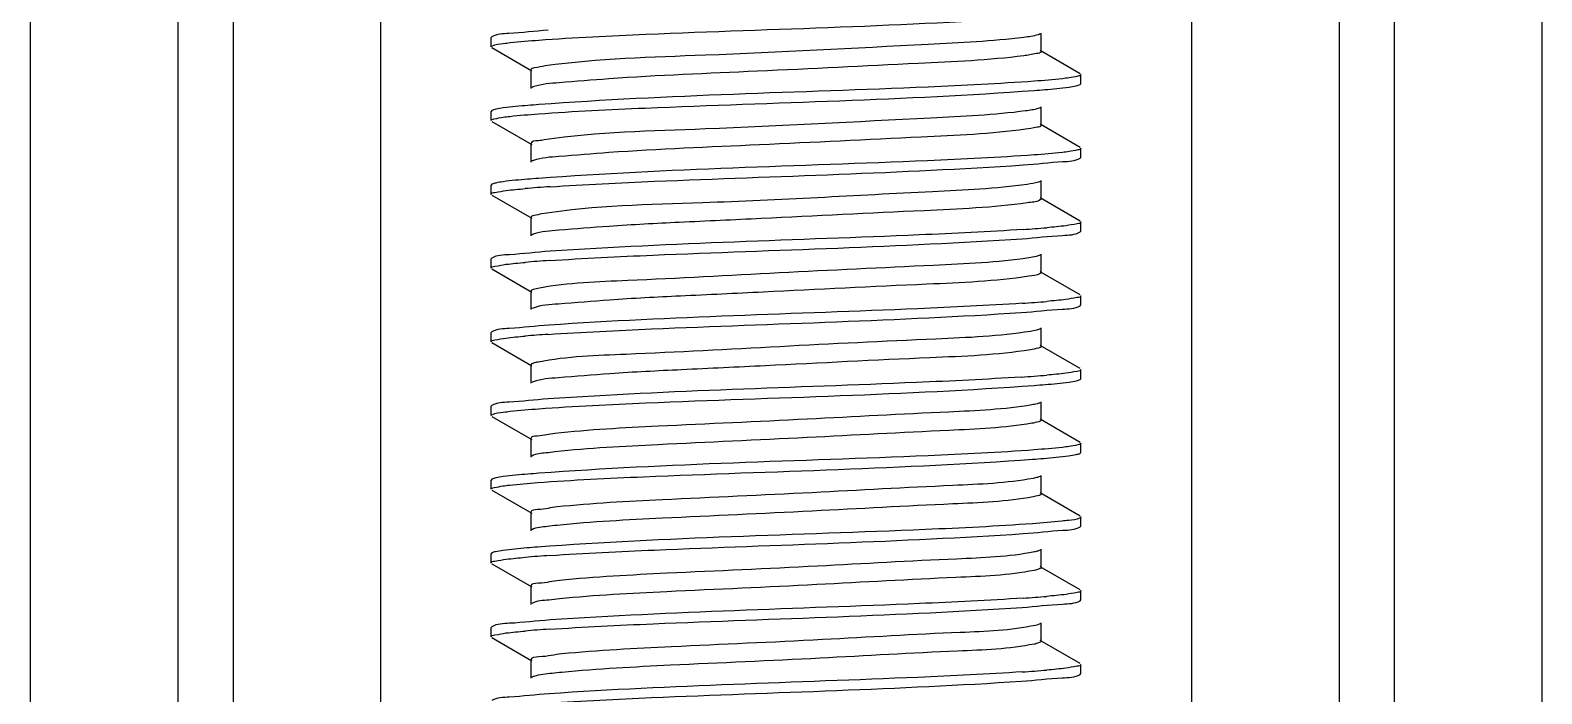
# Model space of a CAD drawing. Extents: x 1382187 to 1725648, y 860327 to 1571294.
# Drawn here: x 1506559.6 to 1507047.8, y 1249193.7 to 1249408 of the extents above; entities that cross this region are included whole.
import ezdxf

# ---------------------------------------------------------------- set-up
doc = ezdxf.new("R2010")
doc.units = 0
doc.header["$LTSCALE"] = 1000
doc.header["$MEASUREMENT"] = 0

msp = doc.modelspace()

# ---------------------------------------------------------------- linework, layer by layer
at = {"linetype": 'Continuous'}
for p, q in [((1506559.63, 1253335.18), (1506559.63, 1248594.16)), ((1506607.26, 1253335.18), (1506607.26, 1248594.16)), ((1506625.12, 1253335.18), (1506625.12, 1248594.16)), ((1506672.74, 1253335.18), (1506672.74, 1248594.16)), ((1506934.68, 1253335.18), (1506934.68, 1248594.16)), ((1506982.31, 1253335.18), (1506982.31, 1248594.16)), ((1507000.17, 1253335.18), (1507000.17, 1248594.16)), ((1507047.79, 1253335.18), (1507047.79, 1248594.16)), ((1506708.69, 1249405.9), (1506708.46, 1249405.64)), ((1506708.46, 1249402.66), (1506708.46, 1249405.64)), ((1506708.46, 1249402.66), (1506708.46, 1249405.64)), ((1506886.07, 1249401.17), (1506886.07, 1249407.12)), ((1506708.69, 1249402.4), (1506721.61, 1249394.92)), ((1506898.74, 1249393.99), (1506885.81, 1249401.47)), ((1506721.35, 1249395.22), (1506721.35, 1249389.26)), ((1506898.96, 1249390.75), (1506898.96, 1249393.73)), ((1506898.96, 1249390.75), (1506898.96, 1249393.73)), ((1506898.74, 1249390.49), (1506898.96, 1249390.75)), ((1506708.69, 1249382.08), (1506708.46, 1249381.82)), ((1506708.46, 1249378.85), (1506708.46, 1249381.82)), ((1506708.46, 1249378.85), (1506708.46, 1249381.82)), ((1506708.69, 1249378.59), (1506721.61, 1249371.1)), ((1506886.07, 1249377.36), (1506886.07, 1249383.31)), ((1506898.74, 1249370.18), (1506885.81, 1249377.66)), ((1506721.35, 1249371.4), (1506721.35, 1249365.45)), ((1506898.96, 1249366.94), (1506898.96, 1249369.92)), ((1506898.96, 1249366.94), (1506898.96, 1249369.92)), ((1506898.74, 1249366.68), (1506898.96, 1249366.94)), ((1506886.07, 1249353.55), (1506886.07, 1249359.5)), ((1506708.69, 1249358.27), (1506708.46, 1249358.01)), ((1506708.46, 1249355.03), (1506708.46, 1249358.01)), ((1506708.46, 1249355.03), (1506708.46, 1249358.01)), ((1506708.69, 1249354.77), (1506721.61, 1249347.29)), ((1506898.74, 1249346.36), (1506885.81, 1249353.85)), ((1506721.35, 1249347.59), (1506721.35, 1249341.64)), ((1506898.96, 1249343.13), (1506898.96, 1249346.1)), ((1506898.96, 1249343.13), (1506898.96, 1249346.1)), ((1506898.74, 1249342.87), (1506898.96, 1249343.13)), ((1506886.07, 1249329.73), (1506886.07, 1249335.69)), ((1506708.69, 1249334.46), (1506708.46, 1249334.2)), ((1506708.46, 1249331.22), (1506708.46, 1249334.2)), ((1506708.46, 1249331.22), (1506708.46, 1249334.2)), ((1506708.69, 1249330.96), (1506721.61, 1249323.48)), ((1506898.74, 1249322.55), (1506885.81, 1249330.03)), ((1506721.35, 1249323.78), (1506721.35, 1249317.83)), ((1506898.96, 1249319.31), (1506898.96, 1249322.29)), ((1506898.96, 1249319.31), (1506898.96, 1249322.29)), ((1506722.06, 1249318.32), (1506721.61, 1249318.13)), ((1506898.74, 1249319.05), (1506898.96, 1249319.31)), ((1506708.69, 1249310.65), (1506708.46, 1249310.38)), ((1506708.46, 1249307.41), (1506708.46, 1249310.38)), ((1506708.46, 1249307.41), (1506708.46, 1249310.38)), ((1506886.07, 1249305.92), (1506886.07, 1249311.87)), ((1506708.69, 1249307.15), (1506721.61, 1249299.67)), ((1506898.74, 1249298.74), (1506885.81, 1249306.22)), ((1506721.35, 1249299.97), (1506721.35, 1249294.01)), ((1506898.74, 1249295.24), (1506898.96, 1249295.5)), ((1506898.96, 1249295.5), (1506898.96, 1249298.48)), ((1506898.96, 1249295.5), (1506898.96, 1249298.48)), ((1506722.02, 1249294.5), (1506721.61, 1249294.31)), ((1506708.69, 1249286.83), (1506708.46, 1249286.57)), ((1506708.46, 1249283.6), (1506708.46, 1249286.57)), ((1506708.46, 1249283.6), (1506708.46, 1249286.57)), ((1506886.07, 1249282.11), (1506886.07, 1249288.06)), ((1506708.69, 1249283.33), (1506721.61, 1249275.85)), ((1506898.74, 1249274.93), (1506885.81, 1249282.41)), ((1506721.35, 1249276.15), (1506721.35, 1249270.2)), ((1506898.74, 1249271.43), (1506898.96, 1249271.69)), ((1506898.96, 1249271.69), (1506898.96, 1249274.67)), ((1506898.96, 1249271.69), (1506898.96, 1249274.67)), ((1506708.69, 1249263.02), (1506708.46, 1249262.76)), ((1506708.46, 1249259.78), (1506708.46, 1249262.76)), ((1506708.46, 1249259.78), (1506708.46, 1249262.76)), ((1506886.07, 1249258.29), (1506886.07, 1249264.25)), ((1506708.69, 1249259.52), (1506721.61, 1249252.04)), ((1506898.74, 1249251.11), (1506885.81, 1249258.6)), ((1506721.35, 1249252.34), (1506721.35, 1249246.39)), ((1506898.74, 1249247.62), (1506898.96, 1249247.88)), ((1506898.96, 1249247.88), (1506898.96, 1249250.85)), ((1506898.96, 1249247.88), (1506898.96, 1249250.85)), ((1506708.69, 1249239.21), (1506708.46, 1249238.95)), ((1506708.46, 1249235.97), (1506708.46, 1249238.95)), ((1506708.46, 1249235.97), (1506708.46, 1249238.95)), ((1506886.07, 1249234.48), (1506886.07, 1249240.43)), ((1506708.69, 1249235.71), (1506721.61, 1249228.23)), ((1506898.74, 1249227.3), (1506885.81, 1249234.78)), ((1506721.35, 1249228.53), (1506721.35, 1249222.57)), ((1506898.74, 1249223.8), (1506898.96, 1249224.06)), ((1506898.96, 1249224.06), (1506898.96, 1249227.04)), ((1506898.96, 1249224.06), (1506898.96, 1249227.04)), ((1506708.69, 1249215.39), (1506708.46, 1249215.13)), ((1506708.46, 1249212.16), (1506708.46, 1249215.13)), ((1506708.46, 1249212.16), (1506708.46, 1249215.13)), ((1506886.07, 1249210.67), (1506886.07, 1249216.62)), ((1506708.69, 1249211.9), (1506721.61, 1249204.41)), ((1506898.74, 1249203.49), (1506885.81, 1249210.97)), ((1506721.35, 1249204.72), (1506721.35, 1249198.76)), ((1506898.96, 1249200.25), (1506898.96, 1249203.23)), ((1506898.96, 1249200.25), (1506898.96, 1249203.23)), ((1506898.74, 1249199.99), (1506898.96, 1249200.25))]:
    msp.add_line(p, q, dxfattribs=at)
for centre, radius, start, end in [((1506755.24, 1248930.76), 427.62, 93.719, 94.7992), ((1506852.71, 1249763.79), 421, 273.7601, 274.8008), ((1506754.82, 1248912.16), 422.38, 93.7519, 94.8), ((1506852.3, 1249745.13), 426.18, 273.7273, 274.8001), ((1506754.4, 1248893.77), 416.95, 93.7864, 94.801), ((1506851.92, 1249726.2), 431.07, 273.6966, 274.7995), ((1506755.25, 1248811.52), 427.78, 93.7179, 94.7992), ((1506852.72, 1249644.55), 420.83, 273.7612, 274.8008), ((1506754.84, 1248792.92), 422.56, 93.7508, 94.8), ((1506879.98, 1249229.33), 19.92, 281.4492, 282.4619), ((1506852.31, 1249625.91), 426.01, 273.7284, 274.8001)]:
    msp.add_arc(centre, radius, start, end, dxfattribs=at)
for points, knots in [([(1506726.85, 1249408.03), (1506722.64, 1249407.75), (1506716.75, 1249406.93), (1506710.33, 1249406.84), (1506708.69, 1249405.9)], [0, 0, 0, 0, 0.690699, 1, 1, 1, 1]), ([(1506723.9, 1249404.85), (1506735.41, 1249405.69), (1506788.75, 1249408.28), (1506842.17, 1249409.33), (1506883.91, 1249412.41)], [0, 0, 0, 0, 0.216168, 1, 1, 1, 1]), ([(1506708.46, 1249402.66), (1506708.46, 1249402.78), (1506709.87, 1249403.67), (1506711.17, 1249403.58), (1506712.42, 1249403.76)], [0, 0, 0, 0, 0.088884, 1, 1, 1, 1]), ([(1506712.42, 1249403.76), (1506713.15, 1249403.86), (1506716.97, 1249404.32), (1506720.8, 1249404.62), (1506723.9, 1249404.85)], [0, 0, 0, 0, 0.191575, 1, 1, 1, 1]), ([(1506880.49, 1249405.72), (1506870.27, 1249404.42), (1506835.92, 1249402.79), (1506784.47, 1249399.88), (1506743.06, 1249398.88), (1506725.95, 1249396.49)], [0, 0, 0, 0, 0.199783, 0.665188, 1, 1, 1, 1]), ([(1506885.81, 1249406.82), (1506885.6, 1249406.7), (1506883.86, 1249406.12), (1506882.05, 1249405.92), (1506880.49, 1249405.72)], [0, 0, 0, 0, 0.137062, 1, 1, 1, 1]), ([(1506880.49, 1249399.77), (1506869.18, 1249398.33), (1506840.45, 1249397.05), (1506795.83, 1249394.74), (1506757.08, 1249393.26), (1506733.09, 1249391.24), (1506724.88, 1249390.65), (1506722.24, 1249389.82)], [0, 0, 0, 0, 0.215732, 0.542961, 0.846149, 0.947566, 1, 1, 1, 1]), ([(1506886.07, 1249401.17), (1506886.08, 1249400.65), (1506883.28, 1249400.33), (1506881.89, 1249399.95), (1506880.49, 1249399.77)], [0, 0, 0, 0, 0.271371, 1, 1, 1, 1]), ([(1506725.95, 1249396.49), (1506724.79, 1249396.33), (1506723.61, 1249396.02), (1506721.35, 1249395.66), (1506721.35, 1249395.22)], [0, 0, 0, 0, 0.725335, 1, 1, 1, 1]), ([(1506898.96, 1249393.73), (1506898.96, 1249393.36), (1506897.08, 1249393.04), (1506896.09, 1249392.79), (1506895.13, 1249392.65)], [0, 0, 0, 0, 0.27461, 1, 1, 1, 1]), ([(1506722.24, 1249389.82), (1506722.12, 1249389.78), (1506721.9, 1249389.71), (1506721.7, 1249389.62), (1506721.61, 1249389.57)], [0, 0, 0, 0, 0.562806, 1, 1, 1, 1]), ([(1506723.74, 1249381.02), (1506735.24, 1249381.86), (1506788.61, 1249384.47), (1506842.06, 1249385.51), (1506883.85, 1249388.59)], [0, 0, 0, 0, 0.215679, 1, 1, 1, 1]), ([(1506883.91, 1249391.57), (1506872.48, 1249390.73), (1506819.14, 1249388.12), (1506765.72, 1249387.06), (1506723.9, 1249384.01)], [0, 0, 0, 0, 0.214685, 1, 1, 1, 1]), ([(1506883.85, 1249388.59), (1506885.01, 1249388.67), (1506888.77, 1249388.97), (1506892.53, 1249389.31), (1506895.11, 1249389.67)], [0, 0, 0, 0, 0.307511, 1, 1, 1, 1]), ([(1506895.13, 1249392.65), (1506894.41, 1249392.55), (1506890.69, 1249392.09), (1506886.94, 1249391.79), (1506883.91, 1249391.57)], [0, 0, 0, 0, 0.191301, 1, 1, 1, 1]), ([(1506895.11, 1249389.67), (1506895.9, 1249389.78), (1506897.11, 1249389.99), (1506898.35, 1249390.27), (1506898.74, 1249390.49)], [0, 0, 0, 0, 0.642979, 1, 1, 1, 1]), ([(1506723.9, 1249384.01), (1506722.72, 1249383.93), (1506718.89, 1249383.63), (1506715.06, 1249383.29), (1506712.42, 1249382.92)], [0, 0, 0, 0, 0.307212, 1, 1, 1, 1]), ([(1506708.46, 1249378.85), (1506708.46, 1249379.22), (1506710.38, 1249379.54), (1506711.39, 1249379.8), (1506712.37, 1249379.94)], [0, 0, 0, 0, 0.274258, 1, 1, 1, 1]), ([(1506712.42, 1249382.92), (1506711.6, 1249382.81), (1506710.36, 1249382.59), (1506709.08, 1249382.31), (1506708.69, 1249382.08)], [0, 0, 0, 0, 0.644106, 1, 1, 1, 1]), ([(1506712.37, 1249379.94), (1506713.1, 1249380.04), (1506716.88, 1249380.5), (1506720.67, 1249380.8), (1506723.74, 1249381.02)], [0, 0, 0, 0, 0.191496, 1, 1, 1, 1]), ([(1506881.08, 1249381.98), (1506870.94, 1249380.62), (1506836.39, 1249379.04), (1506784.65, 1249376.02), (1506742.84, 1249375.12), (1506725.63, 1249372.63)], [0, 0, 0, 0, 0.197098, 0.665048, 1, 1, 1, 1]), ([(1506885.81, 1249383.01), (1506885.62, 1249382.9), (1506884.07, 1249382.36), (1506882.46, 1249382.17), (1506881.08, 1249381.98)], [0, 0, 0, 0, 0.140352, 1, 1, 1, 1]), ([(1506881.08, 1249376.03), (1506869.9, 1249374.53), (1506841.16, 1249373.3), (1506796.36, 1249370.93), (1506757.25, 1249369.48), (1506733.06, 1249367.41), (1506724.8, 1249366.85), (1506722.17, 1249365.99)], [0, 0, 0, 0, 0.212511, 0.540713, 0.846077, 0.947938, 1, 1, 1, 1]), ([(1506886.07, 1249377.36), (1506886.08, 1249376.88), (1506883.6, 1249376.54), (1506882.33, 1249376.2), (1506881.08, 1249376.03)], [0, 0, 0, 0, 0.273189, 1, 1, 1, 1]), ([(1506725.63, 1249372.63), (1506725.01, 1249372.54), (1506723.8, 1249372.2), (1506721.35, 1249372.27), (1506721.35, 1249371.4)], [0, 0, 0, 0, 0.421551, 1, 1, 1, 1]), ([(1506895.11, 1249368.83), (1506894.4, 1249368.73), (1506890.65, 1249368.28), (1506886.89, 1249367.98), (1506883.85, 1249367.75)], [0, 0, 0, 0, 0.191312, 1, 1, 1, 1]), ([(1506898.96, 1249369.92), (1506898.96, 1249369.55), (1506897.07, 1249369.23), (1506896.08, 1249368.97), (1506895.11, 1249368.83)], [0, 0, 0, 0, 0.274539, 1, 1, 1, 1]), ([(1506722.17, 1249365.99), (1506722.06, 1249365.95), (1506721.87, 1249365.88), (1506721.69, 1249365.8), (1506721.61, 1249365.75)], [0, 0, 0, 0, 0.558561, 1, 1, 1, 1]), ([(1506883.85, 1249367.75), (1506872.4, 1249366.91), (1506819.02, 1249364.31), (1506765.57, 1249363.25), (1506723.74, 1249360.19)], [0, 0, 0, 0, 0.215024, 1, 1, 1, 1]), ([(1506727.5, 1249357.47), (1506738.74, 1249358.22), (1506789.68, 1249360.66), (1506840.68, 1249361.87), (1506880.32, 1249364.53)], [0, 0, 0, 0, 0.220951, 1, 1, 1, 1]), ([(1506880.32, 1249364.53), (1506884.58, 1249364.81), (1506890.56, 1249365.64), (1506897.08, 1249365.73), (1506898.74, 1249366.68)], [0, 0, 0, 0, 0.690937, 1, 1, 1, 1]), ([(1506712.37, 1249359.1), (1506711.57, 1249358.99), (1506710.34, 1249358.77), (1506709.08, 1249358.5), (1506708.69, 1249358.27)], [0, 0, 0, 0, 0.643624, 1, 1, 1, 1]), ([(1506723.74, 1249360.19), (1506722.58, 1249360.1), (1506718.78, 1249359.8), (1506714.98, 1249359.47), (1506712.37, 1249359.1)], [0, 0, 0, 0, 0.307309, 1, 1, 1, 1]), ([(1506885.81, 1249359.2), (1506885.63, 1249359.09), (1506884.27, 1249358.61), (1506882.84, 1249358.42), (1506881.63, 1249358.25)], [0, 0, 0, 0, 0.143993, 1, 1, 1, 1]), ([(1506708.46, 1249355.03), (1506708.46, 1249355.49), (1506710.89, 1249355.76), (1506712.11, 1249356.1), (1506713.33, 1249356.25)], [0, 0, 0, 0, 0.27062, 1, 1, 1, 1]), ([(1506881.63, 1249358.25), (1506871.49, 1249356.81), (1506836.44, 1249355.29), (1506784.31, 1249352.06), (1506742.02, 1249351.43), (1506724.88, 1249348.71)], [0, 0, 0, 0, 0.195714, 0.66858, 1, 1, 1, 1]), ([(1506881.63, 1249352.29), (1506870.59, 1249350.73), (1506841.87, 1249349.53), (1506804.42, 1249347.62), (1506770.54, 1249346.02), (1506748.68, 1249344.96), (1506733.04, 1249343.58), (1506724.73, 1249343.04), (1506722.11, 1249342.15)], [0, 0, 0, 0, 0.209152, 0.538245, 0.703966, 0.845837, 0.948213, 1, 1, 1, 1]), ([(1506886.07, 1249353.55), (1506886.07, 1249353.4), (1506884.5, 1249352.4), (1506883.04, 1249352.49), (1506881.63, 1249352.29)], [0, 0, 0, 0, 0.089964, 1, 1, 1, 1]), ([(1506724.88, 1249348.71), (1506723.99, 1249348.56), (1506723.05, 1249348.33), (1506721.35, 1249347.94), (1506721.35, 1249347.59)], [0, 0, 0, 0, 0.720116, 1, 1, 1, 1]), ([(1506898.96, 1249346.1), (1506898.96, 1249345.66), (1506896.58, 1249345.38), (1506895.38, 1249345.05), (1506894.19, 1249344.9)], [0, 0, 0, 0, 0.270908, 1, 1, 1, 1]), ([(1506722.11, 1249342.15), (1506722.02, 1249342.12), (1506721.85, 1249342.06), (1506721.68, 1249341.98), (1506721.61, 1249341.94)], [0, 0, 0, 0, 0.554726, 1, 1, 1, 1]), ([(1506727.19, 1249333.64), (1506738.38, 1249334.39), (1506789.32, 1249336.83), (1506840.31, 1249338.06), (1506880.01, 1249340.69)], [0, 0, 0, 0, 0.219921, 1, 1, 1, 1]), ([(1506880.32, 1249343.69), (1506869.14, 1249342.94), (1506818.2, 1249340.5), (1506767.21, 1249339.27), (1506727.5, 1249336.64)], [0, 0, 0, 0, 0.219663, 1, 1, 1, 1]), ([(1506880.01, 1249340.69), (1506884.35, 1249340.98), (1506890.42, 1249341.82), (1506897.05, 1249341.9), (1506898.74, 1249342.87)], [0, 0, 0, 0, 0.691235, 1, 1, 1, 1]), ([(1506727.5, 1249336.64), (1506723.14, 1249336.35), (1506717.04, 1249335.5), (1506710.38, 1249335.43), (1506708.69, 1249334.46)], [0, 0, 0, 0, 0.691322, 1, 1, 1, 1]), ([(1506882.15, 1249334.51), (1506871.98, 1249332.98), (1506845.02, 1249331.83), (1506801.83, 1249329.69), (1506759.44, 1249327.37), (1506733.46, 1249326.45), (1506724.07, 1249324.76)], [0, 0, 0, 0, 0.194809, 0.509786, 0.819314, 1, 1, 1, 1]), ([(1506885.81, 1249335.38), (1506885.42, 1249335.16), (1506884.17, 1249334.85), (1506882.94, 1249334.63), (1506882.15, 1249334.51)], [0, 0, 0, 0, 0.362559, 1, 1, 1, 1]), ([(1506708.46, 1249331.22), (1506708.46, 1249331.67), (1506710.86, 1249331.95), (1506712.06, 1249332.28), (1506713.27, 1249332.43)], [0, 0, 0, 0, 0.270822, 1, 1, 1, 1]), ([(1506886.07, 1249329.73), (1506886.07, 1249329.6), (1506884.73, 1249328.66), (1506883.4, 1249328.75), (1506882.15, 1249328.56)], [0, 0, 0, 0, 0.092494, 1, 1, 1, 1]), ([(1506724.07, 1249324.76), (1506723.38, 1249324.63), (1506722.62, 1249324.45), (1506721.35, 1249324.06), (1506721.35, 1249323.78)], [0, 0, 0, 0, 0.713836, 1, 1, 1, 1]), ([(1506882.15, 1249328.56), (1506871.27, 1249326.92), (1506842.57, 1249325.79), (1506805.08, 1249323.84), (1506770.91, 1249322.23), (1506748.81, 1249321.17), (1506733.05, 1249319.75), (1506724.67, 1249319.24), (1506722.06, 1249318.32)], [0, 0, 0, 0, 0.205664, 0.535582, 0.702489, 0.845448, 0.948405, 1, 1, 1, 1]), ([(1506898.96, 1249322.29), (1506898.96, 1249321.84), (1506896.55, 1249321.57), (1506895.34, 1249321.23), (1506894.12, 1249321.08)], [0, 0, 0, 0, 0.270705, 1, 1, 1, 1]), ([(1506726.86, 1249309.8), (1506738, 1249310.55), (1506788.95, 1249313), (1506839.95, 1249314.24), (1506879.71, 1249316.86)], [0, 0, 0, 0, 0.218885, 1, 1, 1, 1]), ([(1506880.01, 1249319.86), (1506868.78, 1249319.11), (1506817.84, 1249316.67), (1506766.84, 1249315.45), (1506727.19, 1249312.8)], [0, 0, 0, 0, 0.220688, 1, 1, 1, 1]), ([(1506879.71, 1249316.86), (1506884.12, 1249317.15), (1506890.29, 1249318.01), (1506897.03, 1249318.07), (1506898.74, 1249319.05)], [0, 0, 0, 0, 0.691515, 1, 1, 1, 1]), ([(1506727.19, 1249312.8), (1506722.9, 1249312.52), (1506716.9, 1249311.68), (1506710.35, 1249311.6), (1506708.69, 1249310.65)], [0, 0, 0, 0, 0.691024, 1, 1, 1, 1]), ([(1506882.64, 1249310.77), (1506872.56, 1249309.15), (1506845.47, 1249308.08), (1506801.97, 1249305.89), (1506759.23, 1249303.49), (1506733.06, 1249302.68), (1506723.73, 1249300.88)], [0, 0, 0, 0, 0.192287, 0.509303, 0.821123, 1, 1, 1, 1]), ([(1506885.81, 1249311.57), (1506885.46, 1249311.37), (1506884.39, 1249311.09), (1506883.32, 1249310.88), (1506882.64, 1249310.77)], [0, 0, 0, 0, 0.368275, 1, 1, 1, 1]), ([(1506708.46, 1249307.41), (1506708.46, 1249307.85), (1506710.82, 1249308.13), (1506712.01, 1249308.46), (1506713.19, 1249308.61)], [0, 0, 0, 0, 0.271063, 1, 1, 1, 1]), ([(1506886.07, 1249305.92), (1506886.07, 1249305.58), (1506884.44, 1249305.18), (1506883.5, 1249304.96), (1506882.64, 1249304.82)], [0, 0, 0, 0, 0.280678, 1, 1, 1, 1]), ([(1506723.73, 1249300.88), (1506723.13, 1249300.76), (1506722.44, 1249300.61), (1506721.35, 1249300.22), (1506721.35, 1249299.97)], [0, 0, 0, 0, 0.710342, 1, 1, 1, 1]), ([(1506882.64, 1249304.82), (1506871.93, 1249303.1), (1506843.27, 1249302.06), (1506805.75, 1249300.05), (1506771.3, 1249298.43), (1506748.96, 1249297.37), (1506733.07, 1249295.92), (1506724.62, 1249295.43), (1506722.02, 1249294.5)], [0, 0, 0, 0, 0.202057, 0.532738, 0.700843, 0.844928, 0.948524, 1, 1, 1, 1]), ([(1506879.71, 1249296.03), (1506868.43, 1249295.28), (1506817.48, 1249292.84), (1506766.47, 1249291.63), (1506726.86, 1249288.97)], [0, 0, 0, 0, 0.221694, 1, 1, 1, 1]), ([(1506898.96, 1249298.48), (1506898.96, 1249298.02), (1506896.52, 1249297.75), (1506895.3, 1249297.41), (1506894.07, 1249297.26)], [0, 0, 0, 0, 0.270538, 1, 1, 1, 1]), ([(1506723.91, 1249285.78), (1506735.42, 1249286.62), (1506788.76, 1249289.22), (1506842.17, 1249290.26), (1506883.91, 1249293.34)], [0, 0, 0, 0, 0.216188, 1, 1, 1, 1]), ([(1506883.91, 1249293.34), (1506885.06, 1249293.43), (1506888.81, 1249293.72), (1506892.55, 1249294.06), (1506895.13, 1249294.42)], [0, 0, 0, 0, 0.307529, 1, 1, 1, 1]), ([(1506895.13, 1249294.42), (1506895.91, 1249294.53), (1506897.12, 1249294.74), (1506898.35, 1249295.02), (1506898.74, 1249295.24)], [0, 0, 0, 0, 0.642817, 1, 1, 1, 1]), ([(1506726.86, 1249288.97), (1506722.65, 1249288.68), (1506716.76, 1249287.87), (1506710.33, 1249287.77), (1506708.69, 1249286.83)], [0, 0, 0, 0, 0.69071, 1, 1, 1, 1]), ([(1506712.42, 1249284.69), (1506713.15, 1249284.79), (1506716.97, 1249285.26), (1506720.81, 1249285.56), (1506723.91, 1249285.78)], [0, 0, 0, 0, 0.191576, 1, 1, 1, 1]), ([(1506883.1, 1249287.04), (1506874.26, 1249285.51), (1506849.96, 1249284.52), (1506809.76, 1249282.3), (1506767.33, 1249280.39), (1506740.13, 1249279.01), (1506729.06, 1249277.81)], [0, 0, 0, 0, 0.174435, 0.471025, 0.783552, 1, 1, 1, 1]), ([(1506885.81, 1249287.76), (1506885.51, 1249287.58), (1506884.59, 1249287.32), (1506883.68, 1249287.14), (1506883.1, 1249287.04)], [0, 0, 0, 0, 0.374646, 1, 1, 1, 1]), ([(1506708.46, 1249283.6), (1506708.46, 1249283.72), (1506709.87, 1249284.61), (1506711.17, 1249284.52), (1506712.42, 1249284.69)], [0, 0, 0, 0, 0.088875, 1, 1, 1, 1]), ([(1506883.1, 1249281.08), (1506874.26, 1249279.56), (1506849.96, 1249278.57), (1506809.76, 1249276.35), (1506767.33, 1249274.44), (1506740.13, 1249273.06), (1506729.06, 1249271.85)], [0, 0, 0, 0, 0.174435, 0.471025, 0.783552, 1, 1, 1, 1]), ([(1506886.07, 1249282.11), (1506886.07, 1249281.8), (1506884.68, 1249281.41), (1506883.85, 1249281.21), (1506883.1, 1249281.08)], [0, 0, 0, 0, 0.284151, 1, 1, 1, 1]), ([(1506729.06, 1249277.81), (1506727.14, 1249277.6), (1506725.29, 1249277.03), (1506721.35, 1249276.86), (1506721.35, 1249276.15)], [0, 0, 0, 0, 0.732932, 1, 1, 1, 1]), ([(1506729.06, 1249271.85), (1506728.13, 1249271.75), (1506725.66, 1249271.38), (1506722.98, 1249271.3), (1506721.61, 1249270.5)], [0, 0, 0, 0, 0.372044, 1, 1, 1, 1]), ([(1506883.91, 1249272.51), (1506872.48, 1249271.66), (1506819.14, 1249269.06), (1506765.73, 1249268), (1506723.91, 1249264.95)], [0, 0, 0, 0, 0.214671, 1, 1, 1, 1]), ([(1506895.13, 1249273.59), (1506894.41, 1249273.49), (1506890.69, 1249273.03), (1506886.94, 1249272.73), (1506883.91, 1249272.51)], [0, 0, 0, 0, 0.191301, 1, 1, 1, 1]), ([(1506894.98, 1249270.59), (1506895.8, 1249270.7), (1506897.05, 1249270.92), (1506898.34, 1249271.2), (1506898.74, 1249271.43)], [0, 0, 0, 0, 0.644379, 1, 1, 1, 1]), ([(1506898.96, 1249274.67), (1506898.96, 1249274.3), (1506897.08, 1249273.98), (1506896.09, 1249273.72), (1506895.13, 1249273.59)], [0, 0, 0, 0, 0.274613, 1, 1, 1, 1]), ([(1506723.47, 1249261.94), (1506734.88, 1249262.78), (1506788.18, 1249265.38), (1506841.56, 1249266.46), (1506883.37, 1249269.49)], [0, 0, 0, 0, 0.214378, 1, 1, 1, 1]), ([(1506883.37, 1249269.49), (1506884.56, 1249269.58), (1506888.44, 1249269.88), (1506892.31, 1249270.22), (1506894.98, 1249270.59)], [0, 0, 0, 0, 0.30728, 1, 1, 1, 1]), ([(1506712.42, 1249263.86), (1506711.61, 1249263.74), (1506710.36, 1249263.53), (1506709.08, 1249263.25), (1506708.69, 1249263.02)], [0, 0, 0, 0, 0.644124, 1, 1, 1, 1]), ([(1506712.29, 1249260.86), (1506712.99, 1249260.96), (1506716.71, 1249261.42), (1506720.45, 1249261.72), (1506723.47, 1249261.94)], [0, 0, 0, 0, 0.191268, 1, 1, 1, 1]), ([(1506723.91, 1249264.95), (1506722.73, 1249264.86), (1506718.9, 1249264.56), (1506715.06, 1249264.22), (1506712.42, 1249263.86)], [0, 0, 0, 0, 0.30721, 1, 1, 1, 1]), ([(1506883.52, 1249263.3), (1506874.98, 1249261.71), (1506851.06, 1249260.81), (1506811.22, 1249258.53), (1506768.6, 1249256.65), (1506741.09, 1249255.25), (1506729.78, 1249254.07)], [0, 0, 0, 0, 0.169335, 0.463986, 0.778446, 1, 1, 1, 1]), ([(1506885.81, 1249263.95), (1506885.55, 1249263.79), (1506884.78, 1249263.56), (1506884.01, 1249263.39), (1506883.52, 1249263.3)], [0, 0, 0, 0, 0.381761, 1, 1, 1, 1]), ([(1506708.46, 1249259.78), (1506708.46, 1249260.15), (1506710.33, 1249260.47), (1506711.32, 1249260.72), (1506712.29, 1249260.86)], [0, 0, 0, 0, 0.27468, 1, 1, 1, 1]), ([(1506883.52, 1249257.35), (1506874.98, 1249255.76), (1506851.06, 1249254.86), (1506811.22, 1249252.58), (1506768.6, 1249250.7), (1506741.09, 1249249.3), (1506729.78, 1249248.12)], [0, 0, 0, 0, 0.169335, 0.463986, 0.778446, 1, 1, 1, 1]), ([(1506886.07, 1249258.29), (1506886.07, 1249258.03), (1506884.9, 1249257.64), (1506884.17, 1249257.47), (1506883.52, 1249257.35)], [0, 0, 0, 0, 0.288381, 1, 1, 1, 1]), ([(1506729.78, 1249254.07), (1506727.67, 1249253.85), (1506725.68, 1249253.22), (1506721.35, 1249253.11), (1506721.35, 1249252.34)], [0, 0, 0, 0, 0.73383, 1, 1, 1, 1]), ([(1506729.78, 1249248.12), (1506728.75, 1249248.01), (1506726.05, 1249247.61), (1506723.11, 1249247.56), (1506721.61, 1249246.69)], [0, 0, 0, 0, 0.374075, 1, 1, 1, 1]), ([(1506883.37, 1249248.65), (1506871.84, 1249247.82), (1506818.54, 1249245.22), (1506765.16, 1249244.18), (1506723.47, 1249241.1)], [0, 0, 0, 0, 0.216629, 1, 1, 1, 1]), ([(1506880.33, 1249245.46), (1506884.59, 1249245.75), (1506890.56, 1249246.58), (1506897.08, 1249246.66), (1506898.74, 1249247.62)], [0, 0, 0, 0, 0.690927, 1, 1, 1, 1]), ([(1506894.98, 1249249.75), (1506894.24, 1249249.65), (1506890.38, 1249249.18), (1506886.5, 1249248.88), (1506883.37, 1249248.65)], [0, 0, 0, 0, 0.191487, 1, 1, 1, 1]), ([(1506898.96, 1249250.85), (1506898.96, 1249250.73), (1506897.54, 1249249.84), (1506896.24, 1249249.93), (1506894.98, 1249249.75)], [0, 0, 0, 0, 0.088741, 1, 1, 1, 1]), ([(1506727.51, 1249238.41), (1506738.76, 1249239.15), (1506789.69, 1249241.59), (1506840.69, 1249242.81), (1506880.33, 1249245.46)], [0, 0, 0, 0, 0.220985, 1, 1, 1, 1]), ([(1506708.46, 1249235.97), (1506708.46, 1249236.43), (1506710.9, 1249236.7), (1506712.11, 1249237.03), (1506713.33, 1249237.19)], [0, 0, 0, 0, 0.270614, 1, 1, 1, 1]), ([(1506712.29, 1249240.02), (1506711.5, 1249239.91), (1506710.3, 1249239.7), (1506709.07, 1249239.43), (1506708.69, 1249239.21)], [0, 0, 0, 0, 0.642692, 1, 1, 1, 1]), ([(1506723.47, 1249241.1), (1506722.32, 1249241.02), (1506718.59, 1249240.72), (1506714.85, 1249240.39), (1506712.29, 1249240.02)], [0, 0, 0, 0, 0.307565, 1, 1, 1, 1]), ([(1506883.92, 1249239.56), (1506875.67, 1249237.9), (1506852.14, 1249237.12), (1506812.67, 1249234.76), (1506769.88, 1249232.92), (1506742.08, 1249231.49), (1506730.52, 1249230.33)], [0, 0, 0, 0, 0.164215, 0.456918, 0.773319, 1, 1, 1, 1]), ([(1506885.81, 1249240.13), (1506885.59, 1249240), (1506884.95, 1249239.79), (1506884.31, 1249239.64), (1506883.92, 1249239.56)], [0, 0, 0, 0, 0.389817, 1, 1, 1, 1]), ([(1506883.84, 1249233.6), (1506875.55, 1249231.95), (1506852, 1249231.14), (1506812.53, 1249228.8), (1506769.79, 1249226.96), (1506742.05, 1249225.54), (1506730.52, 1249224.38)], [0, 0, 0, 0, 0.165027, 0.457743, 0.773694, 1, 1, 1, 1]), ([(1506886.07, 1249234.48), (1506886.07, 1249234.24), (1506885.06, 1249233.86), (1506884.4, 1249233.71), (1506883.84, 1249233.6)], [0, 0, 0, 0, 0.292222, 1, 1, 1, 1]), ([(1506730.52, 1249230.33), (1506728.23, 1249230.1), (1506726.08, 1249229.41), (1506721.35, 1249229.36), (1506721.35, 1249228.53)], [0, 0, 0, 0, 0.734573, 1, 1, 1, 1]), ([(1506730.52, 1249224.38), (1506729.4, 1249224.27), (1506726.45, 1249223.84), (1506723.24, 1249223.82), (1506721.61, 1249222.88)], [0, 0, 0, 0, 0.375922, 1, 1, 1, 1]), ([(1506880.33, 1249224.63), (1506869.15, 1249223.88), (1506818.22, 1249221.43), (1506767.22, 1249220.2), (1506727.51, 1249217.57)], [0, 0, 0, 0, 0.219629, 1, 1, 1, 1]), ([(1506880.02, 1249221.63), (1506884.35, 1249221.92), (1506890.42, 1249222.76), (1506897.05, 1249222.84), (1506898.74, 1249223.8)], [0, 0, 0, 0, 0.691226, 1, 1, 1, 1]), ([(1506898.96, 1249227.04), (1506898.96, 1249226.59), (1506896.58, 1249226.32), (1506895.39, 1249225.99), (1506894.19, 1249225.83)], [0, 0, 0, 0, 0.270915, 1, 1, 1, 1]), ([(1506727.51, 1249217.57), (1506723.15, 1249217.28), (1506717.05, 1249216.44), (1506710.38, 1249216.37), (1506708.69, 1249215.39)], [0, 0, 0, 0, 0.691332, 1, 1, 1, 1]), ([(1506727.2, 1249214.57), (1506738.39, 1249215.32), (1506789.33, 1249217.77), (1506840.33, 1249218.99), (1506880.02, 1249221.63)], [0, 0, 0, 0, 0.219955, 1, 1, 1, 1]), ([(1506708.46, 1249212.16), (1506708.46, 1249212.61), (1506710.86, 1249212.88), (1506712.06, 1249213.21), (1506713.27, 1249213.37)], [0, 0, 0, 0, 0.270815, 1, 1, 1, 1]), ([(1506884.28, 1249215.83), (1506876.34, 1249214.07), (1506853.19, 1249213.43), (1506814.13, 1249210.98), (1506771.17, 1249209.18), (1506743.09, 1249207.74), (1506731.3, 1249206.6)], [0, 0, 0, 0, 0.159071, 0.449817, 0.768166, 1, 1, 1, 1]), ([(1506885.81, 1249216.32), (1506885.63, 1249216.21), (1506885.11, 1249216.03), (1506884.59, 1249215.9), (1506884.28, 1249215.83)], [0, 0, 0, 0, 0.398908, 1, 1, 1, 1]), ([(1506883.93, 1249209.8), (1506875.8, 1249208.15), (1506852.55, 1249207.37), (1506813.45, 1249205.02), (1506770.79, 1249203.2), (1506742.97, 1249201.77), (1506731.3, 1249200.64)], [0, 0, 0, 0, 0.162868, 0.453695, 0.769951, 1, 1, 1, 1]), ([(1506886.07, 1249210.67), (1506886.07, 1249210.47), (1506885.29, 1249210.11), (1506884.73, 1249209.98), (1506884.28, 1249209.88)], [0, 0, 0, 0, 0.299631, 1, 1, 1, 1]), ([(1506731.3, 1249206.6), (1506728.82, 1249206.36), (1506726.5, 1249205.59), (1506721.35, 1249205.61), (1506721.35, 1249204.72)], [0, 0, 0, 0, 0.735179, 1, 1, 1, 1]), ([(1506898.96, 1249203.23), (1506898.96, 1249202.77), (1506896.55, 1249202.5), (1506895.34, 1249202.17), (1506894.13, 1249202.01)], [0, 0, 0, 0, 0.270711, 1, 1, 1, 1]), ([(1506722.26, 1249199.33), (1506722.13, 1249199.29), (1506721.91, 1249199.21), (1506721.7, 1249199.11), (1506721.61, 1249199.06)], [0, 0, 0, 0, 0.564999, 1, 1, 1, 1]), ([(1506731.3, 1249200.64), (1506730.25, 1249200.54), (1506727.23, 1249200.2), (1506724.16, 1249199.92), (1506722.26, 1249199.33)], [0, 0, 0, 0, 0.344737, 1, 1, 1, 1]), ([(1506880.02, 1249200.8), (1506868.79, 1249200.05), (1506817.85, 1249197.61), (1506766.85, 1249196.39), (1506727.2, 1249193.74)], [0, 0, 0, 0, 0.220655, 1, 1, 1, 1]), ([(1506879.72, 1249197.8), (1506884.13, 1249198.09), (1506890.29, 1249198.94), (1506897.03, 1249199.01), (1506898.74, 1249199.99)], [0, 0, 0, 0, 0.691506, 1, 1, 1, 1]), ([(1506727.2, 1249193.74), (1506722.91, 1249193.45), (1506716.91, 1249192.62), (1506710.36, 1249192.54), (1506708.69, 1249191.58)], [0, 0, 0, 0, 0.691034, 1, 1, 1, 1]), ([(1506726.87, 1249190.74), (1506738.01, 1249191.49), (1506788.96, 1249193.94), (1506839.97, 1249195.18), (1506879.72, 1249197.8)], [0, 0, 0, 0, 0.218919, 1, 1, 1, 1])]:
    msp.add_open_spline(points, degree=3, knots=knots, dxfattribs=at)
for points in [[(1506713.33, 1249356.25), (1506715.37, 1249356.51), (1506717.41, 1249356.7), (1506719.46, 1249356.87)], [(1506894.19, 1249344.9), (1506892.11, 1249344.63), (1506890.03, 1249344.44), (1506887.94, 1249344.26)], [(1506713.27, 1249332.43), (1506715.33, 1249332.69), (1506717.41, 1249332.89), (1506719.48, 1249333.06)], [(1506894.12, 1249321.08), (1506892.08, 1249320.82), (1506890.02, 1249320.63), (1506887.96, 1249320.45)], [(1506713.19, 1249308.61), (1506715.29, 1249308.88), (1506717.39, 1249309.07), (1506719.5, 1249309.25)], [(1506894.07, 1249297.26), (1506892.05, 1249297), (1506890.01, 1249296.81), (1506887.98, 1249296.64)], [(1506713.33, 1249237.19), (1506715.37, 1249237.44), (1506717.41, 1249237.63), (1506719.46, 1249237.81)], [(1506894.19, 1249225.83), (1506892.11, 1249225.57), (1506890.03, 1249225.38), (1506887.94, 1249225.2)], [(1506713.27, 1249213.37), (1506715.33, 1249213.63), (1506717.41, 1249213.82), (1506719.48, 1249214)], [(1506894.13, 1249202.01), (1506892.08, 1249201.75), (1506890.02, 1249201.56), (1506887.96, 1249201.39)]]:
    msp.add_open_spline(points, degree=3, dxfattribs=at)

doc.saveas('drawing.dxf')
